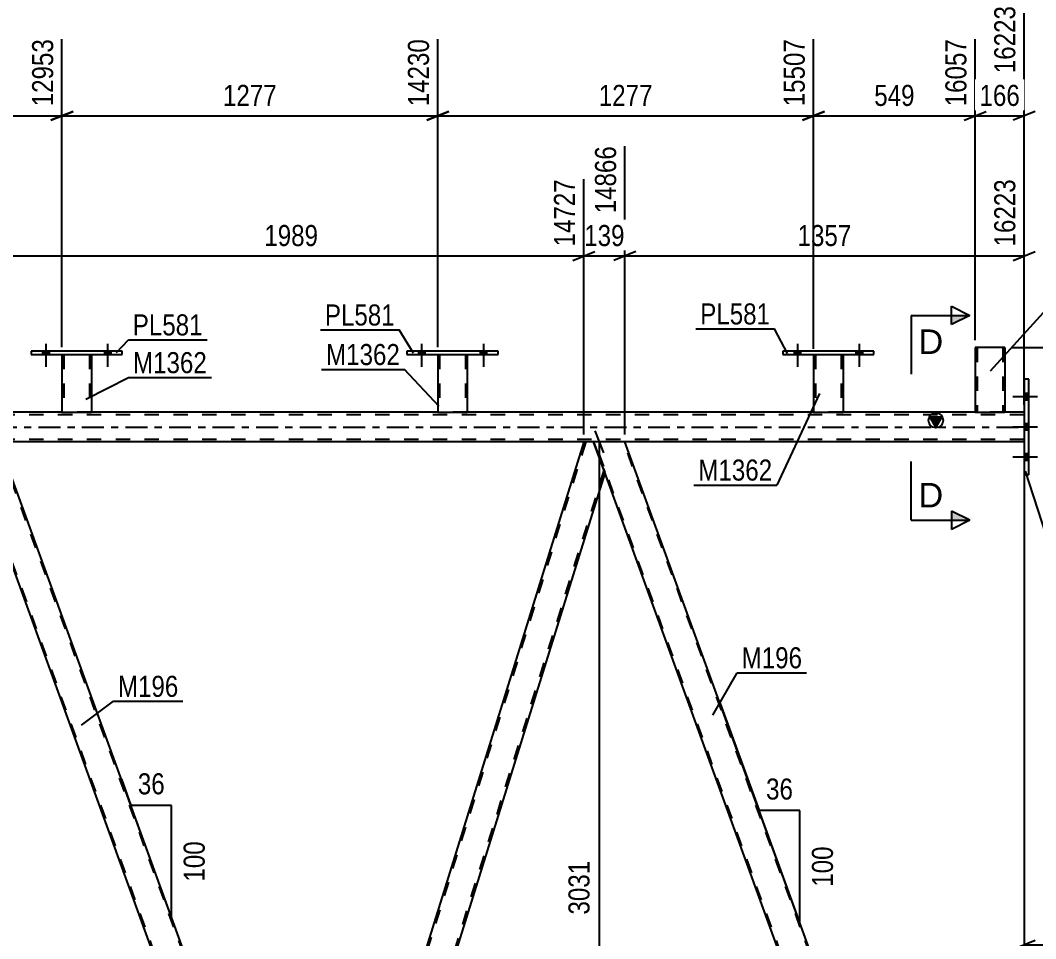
# Model space of a CAD drawing. Header units: millimetres. Extents: x -89 to 752, y -423 to 171.
# Drawn here: x 496.3 to 634.3, y -69.6 to 55.3 of the extents above; entities that cross this region are included whole.
import ezdxf

# ---------------------------------------------------------------- set-up
doc = ezdxf.new("R2010")
doc.units = ezdxf.units.MM
doc.linetypes.add('DXK_LINE_DOT2', pattern=[3.9198, 1.9599, -1.9599])
doc.linetypes.add('DXK_LINE_DOT3', pattern=[5.9187, 2.979, -0.9799, 0.9799, -0.9799])
doc.styles.add('Arial', font='ARIAL.TTF', dxfattribs={"height": 0.2})
doc.styles.add('Arial Narrow', font='ARIALN.TTF', dxfattribs={"height": 0.2})

# ---------------------------------------------------------------- blocks, each defined once
blk = doc.blocks.new('Bolt-814409316-3444 - 3409')
at = {"linetype": 'Continuous'}
for points in [[(601.45, 9.84), (602.33, 9.84), (602.33, 10.32), (601.45, 10.32)], [(609.85, 9.84), (610.73, 9.84), (610.73, 10.32), (609.85, 10.32)]]:
    blk.add_hatch(color=1, dxfattribs=at).paths.add_polyline_path(points)
at = {"color": 1, "linetype": 'Continuous'}
for p, q in [((601.89, 11.32), (601.89, 8.2)), ((610.29, 11.32), (610.29, 8.2)), ((601.45, 10.32), (601.45, 9.84)), ((602.33, 10.32), (602.33, 9.84)), ((609.85, 10.32), (609.85, 9.84)), ((610.73, 10.32), (610.73, 9.84))]:
    blk.add_line(p, q, dxfattribs=at)
blk = doc.blocks.new('Part-814409316-3539 - 3409')
at = {"color": 2, "linetype": 'Continuous'}
for p, q in [((626.06, 10.8), (626.06, 2)), ((630.06, 10.8), (626.06, 10.8)), ((630.06, 10.8), (630.06, 2)), ((626.06, 2), (630.06, 2))]:
    blk.add_line(p, q, dxfattribs=at)
at = {"color": 7, "linetype": 'DXK_LINE_DOT2'}
for p, q in [((626.3, 10.8), (626.3, 2)), ((629.75, 10.8), (629.77, 10.8)), ((629.77, 10.8), (629.81, 10.8)), ((629.81, 10.8), (629.82, 10.8)), ((629.82, 10.8), (629.82, 2)), ((629.81, 2), (629.77, 2)), ((629.81, 2), (629.77, 2)), ((629.82, 2), (629.81, 2)), ((629.81, 2), (629.82, 2))]:
    blk.add_line(p, q, dxfattribs=at)
blk = doc.blocks.new('Part-814409316-3544 - 3409')
at = {"color": 2, "linetype": 'Continuous'}
for p, q in [((548.81, 10.32), (548.81, 9.84)), ((561.21, 10.32), (548.81, 10.32)), ((548.81, 9.84), (561.21, 9.84)), ((561.21, 9.84), (561.21, 10.32))]:
    blk.add_line(p, q, dxfattribs=at)
blk = doc.blocks.new('Bolt-814409316-3445 - 3409')
at = {"linetype": 'Continuous'}
for points in [[(601.45, 9.84), (602.33, 9.84), (602.33, 10.32), (601.45, 10.32)], [(609.85, 9.84), (610.73, 9.84), (610.73, 10.32), (609.85, 10.32)]]:
    blk.add_hatch(color=1, dxfattribs=at).paths.add_polyline_path(points)
at = {"color": 1, "linetype": 'Continuous'}
for p, q in [((601.89, 11.32), (601.89, 8.2)), ((610.29, 11.32), (610.29, 8.2)), ((601.45, 10.32), (601.45, 9.84)), ((602.33, 10.32), (602.33, 9.84)), ((609.85, 10.32), (609.85, 9.84)), ((610.73, 10.32), (610.73, 9.84))]:
    blk.add_line(p, q, dxfattribs=at)
blk = doc.blocks.new('Part-814409316-3627 - 3409')
at = {"color": 2, "linetype": 'Continuous'}
for p, q in [((578.44, -2), (574.18, -2)), ((622.56, -123.22), (578.44, -2)), ((618.3, -123.22), (575.71, -6.2))]:
    blk.add_line(p, q, dxfattribs=at)
at = {"color": 7, "linetype": 'DXK_LINE_DOT2'}
for p, q in [((574.18, -2), (575.71, -6.2)), ((618.47, -123.22), (574.35, -2)), ((622.39, -123.22), (578.27, -2)), ((618.3, -123.22), (622.56, -123.22))]:
    blk.add_line(p, q, dxfattribs=at)
blk = doc.blocks.new('Bolt-814409316-3446 - 3409')
at = {"linetype": 'Continuous'}
for points in [[(550.37, 9.84), (551.25, 9.84), (551.25, 10.32), (550.37, 10.32)], [(558.77, 9.84), (559.65, 9.84), (559.65, 10.32), (558.77, 10.32)]]:
    blk.add_hatch(color=1, dxfattribs=at).paths.add_polyline_path(points)
at = {"color": 1, "linetype": 'Continuous'}
for p, q in [((550.81, 11.32), (550.81, 8.2)), ((559.21, 11.32), (559.21, 8.2)), ((550.37, 10.32), (550.37, 9.84)), ((551.25, 10.32), (551.25, 9.84)), ((558.77, 10.32), (558.77, 9.84)), ((559.65, 10.32), (559.65, 9.84))]:
    blk.add_line(p, q, dxfattribs=at)
blk = doc.blocks.new('Bolt-814409316-3447 - 3409')
at = {"linetype": 'Continuous'}
for points in [[(550.37, 9.84), (551.25, 9.84), (551.25, 10.32), (550.37, 10.32)], [(558.77, 9.84), (559.65, 9.84), (559.65, 10.32), (558.77, 10.32)]]:
    blk.add_hatch(color=1, dxfattribs=at).paths.add_polyline_path(points)
at = {"color": 1, "linetype": 'Continuous'}
for p, q in [((550.81, 11.32), (550.81, 8.2)), ((559.21, 11.32), (559.21, 8.2)), ((550.37, 10.32), (550.37, 9.84)), ((551.25, 10.32), (551.25, 9.84)), ((558.77, 10.32), (558.77, 9.84)), ((559.65, 10.32), (559.65, 9.84))]:
    blk.add_line(p, q, dxfattribs=at)
blk = doc.blocks.new('Bolt-814409316-3448 - 3409')
at = {"linetype": 'Continuous'}
for points in [[(499.29, 9.84), (500.17, 9.84), (500.17, 10.32), (499.29, 10.32)], [(507.69, 9.84), (508.57, 9.84), (508.57, 10.32), (507.69, 10.32)]]:
    blk.add_hatch(color=1, dxfattribs=at).paths.add_polyline_path(points)
at = {"color": 1, "linetype": 'Continuous'}
for p, q in [((499.73, 11.32), (499.73, 8.2)), ((508.13, 11.32), (508.13, 8.2)), ((499.29, 10.32), (499.29, 9.84)), ((500.17, 10.32), (500.17, 9.84)), ((507.69, 10.32), (507.69, 9.84)), ((508.57, 10.32), (508.57, 9.84))]:
    blk.add_line(p, q, dxfattribs=at)
blk = doc.blocks.new('Bolt-814409316-3449 - 3409')
at = {"linetype": 'Continuous'}
for points in [[(499.29, 9.84), (500.17, 9.84), (500.17, 10.32), (499.29, 10.32)], [(507.69, 9.84), (508.57, 9.84), (508.57, 10.32), (507.69, 10.32)]]:
    blk.add_hatch(color=1, dxfattribs=at).paths.add_polyline_path(points)
at = {"color": 1, "linetype": 'Continuous'}
for p, q in [((499.73, 11.32), (499.73, 8.2)), ((508.13, 11.32), (508.13, 8.2)), ((499.29, 10.32), (499.29, 9.84)), ((500.17, 10.32), (500.17, 9.84)), ((507.69, 10.32), (507.69, 9.84)), ((508.57, 10.32), (508.57, 9.84))]:
    blk.add_line(p, q, dxfattribs=at)
blk = doc.blocks.new('Part-814409316-3534 - 3409')
at = {"color": 2, "linetype": 'Continuous'}
for p, q in [((599.89, 10.32), (599.89, 9.84)), ((612.29, 10.32), (599.89, 10.32)), ((599.89, 9.84), (612.29, 9.84)), ((612.29, 9.84), (612.29, 10.32))]:
    blk.add_line(p, q, dxfattribs=at)
blk = doc.blocks.new('Part-814409316-3549 - 3409')
at = {"color": 2, "linetype": 'Continuous'}
for p, q in [((553.01, 9.84), (553.01, 2)), ((557.01, 9.84), (557.01, 2)), ((553.01, 2), (557.01, 2))]:
    blk.add_line(p, q, dxfattribs=at)
at = {"color": 7, "linetype": 'DXK_LINE_DOT2'}
for p, q in [((553.01, 9.84), (557.01, 9.84)), ((553.01, 9.84), (553.01, 9.84)), ((553.01, 9.84), (553.01, 9.84)), ((553.25, 9.84), (553.25, 2)), ((556.77, 9.84), (556.77, 2)), ((557.01, 9.84), (557.01, 9.84)), ((557.01, 9.84), (557.01, 9.84)), ((556.71, 2), (556.75, 2)), ((556.71, 2), (556.75, 2)), ((556.75, 2), (556.77, 2)), ((556.75, 2), (556.77, 2))]:
    blk.add_line(p, q, dxfattribs=at)
blk = doc.blocks.new('Part-814409316-3554 - 3409')
at = {"color": 2, "linetype": 'Continuous'}
for p, q in [((497.73, 10.32), (497.73, 9.84)), ((510.13, 10.32), (497.73, 10.32)), ((497.73, 9.84), (510.13, 9.84)), ((510.13, 9.84), (510.13, 10.32))]:
    blk.add_line(p, q, dxfattribs=at)
blk = doc.blocks.new('Part-814409316-3529 - 3409')
at = {"color": 2, "linetype": 'Continuous'}
for p, q in [((604.09, 9.84), (604.09, 2)), ((608.09, 9.84), (608.09, 2)), ((604.09, 2), (608.09, 2))]:
    blk.add_line(p, q, dxfattribs=at)
at = {"color": 7, "linetype": 'DXK_LINE_DOT2'}
for p, q in [((604.09, 9.84), (608.09, 9.84)), ((604.09, 9.84), (604.09, 9.84)), ((604.09, 9.84), (604.09, 9.84)), ((604.33, 9.84), (604.33, 2)), ((607.85, 9.84), (607.85, 2)), ((608.09, 9.84), (608.09, 9.84)), ((608.09, 9.84), (608.09, 9.84)), ((607.79, 2), (607.83, 2)), ((607.79, 2), (607.83, 2)), ((607.83, 2), (607.85, 2)), ((607.83, 2), (607.85, 2))]:
    blk.add_line(p, q, dxfattribs=at)
blk = doc.blocks.new('Part-814409316-3559 - 3409')
at = {"color": 2, "linetype": 'Continuous'}
for p, q in [((501.93, 9.84), (501.93, 2)), ((505.93, 9.84), (505.93, 2)), ((501.93, 2), (505.93, 2))]:
    blk.add_line(p, q, dxfattribs=at)
at = {"color": 7, "linetype": 'DXK_LINE_DOT2'}
for p, q in [((501.93, 9.84), (505.93, 9.84)), ((501.93, 9.84), (501.93, 9.84)), ((501.93, 9.84), (501.93, 9.84)), ((502.17, 9.84), (502.17, 2)), ((505.69, 9.84), (505.69, 2)), ((505.93, 9.84), (505.93, 9.84)), ((505.93, 9.84), (505.93, 9.84)), ((505.63, 2), (505.67, 2)), ((505.63, 2), (505.67, 2)), ((505.67, 2), (505.69, 2)), ((505.67, 2), (505.69, 2))]:
    blk.add_line(p, q, dxfattribs=at)
blk = doc.blocks.new('Bolt-814409316-3596 - 3409')
at = {"linetype": 'Continuous'}
for points in [[(632.7, 4.54), (632.7, 3.66), (633.34, 3.66), (633.34, 4.54)], [(632.7, 4.54), (632.7, 3.66), (633.34, 3.66), (633.34, 4.54)], [(632.7, 4.54), (632.7, 3.66), (633.34, 3.66), (633.34, 4.54)], [(632.7, 0.44), (632.7, -0.44), (633.34, -0.44), (633.34, 0.44)], [(632.7, 0.44), (632.7, -0.44), (633.34, -0.44), (633.34, 0.44)], [(632.7, -3.66), (632.7, -4.54), (633.34, -4.54), (633.34, -3.66)], [(632.7, -3.66), (632.7, -4.54), (633.34, -4.54), (633.34, -3.66)], [(632.7, -3.66), (632.7, -4.54), (633.34, -4.54), (633.34, -3.66)]]:
    blk.add_hatch(color=1, dxfattribs=at).paths.add_polyline_path(points)
at = {"color": 1, "linetype": 'Continuous'}
for p, q in [((633.34, 4.54), (632.7, 4.54)), ((633.34, 4.54), (632.7, 4.54)), ((633.34, 4.54), (632.7, 4.54)), ((634.5, 4.1), (631.18, 4.1)), ((634.5, 4.1), (631.18, 4.1)), ((634.5, 4.1), (631.18, 4.1)), ((633.34, 3.66), (632.7, 3.66)), ((633.34, 3.66), (632.7, 3.66)), ((633.34, 3.66), (632.7, 3.66)), ((634.5, 0), (631.18, 0)), ((634.5, 0), (631.18, 0)), ((633.34, 0.44), (632.7, 0.44)), ((633.34, 0.44), (632.7, 0.44)), ((633.34, -0.44), (632.7, -0.44)), ((633.34, -0.44), (632.7, -0.44)), ((634.5, -4.1), (631.18, -4.1)), ((634.5, -4.1), (631.18, -4.1)), ((634.5, -4.1), (631.18, -4.1)), ((633.34, -3.66), (632.7, -3.66)), ((633.34, -3.66), (632.7, -3.66)), ((633.34, -3.66), (632.7, -3.66)), ((633.34, -4.54), (632.7, -4.54)), ((633.34, -4.54), (632.7, -4.54)), ((633.34, -4.54), (632.7, -4.54))]:
    blk.add_line(p, q, dxfattribs=at)
blk = doc.blocks.new('Part-814409316-3657 - 3409')
at = {"color": 7, "linetype": 'DXK_LINE_DOT2'}
for p, q in [((573.11, -2), (536.29, -120.12)), ((575.59, -5.88), (539.02, -123.22)), ((575.73, -6.25), (575.71, -6.2)), ((575.73, -6.25), (575.71, -6.2)), ((536.58, -118.4), (536.16, -119.75)), ((540.77, -118.4), (539.27, -123.22)), ((537.42, -123.22), (536.16, -119.75)), ((539.27, -123.22), (537.42, -123.22))]:
    blk.add_line(p, q, dxfattribs=at)
at = {"color": 2, "linetype": 'Continuous'}
for p, q in [((572.86, -2), (536.58, -118.4)), ((574.18, -2), (572.86, -2)), ((575.71, -6.2), (574.18, -2)), ((575.73, -6.25), (540.77, -118.4))]:
    blk.add_line(p, q, dxfattribs=at)
blk = doc.blocks.new('Part-814409316-3711 - 3409')
at = {"linetype": 'Continuous'}
blk.add_hatch(color=2, dxfattribs=at).paths.add_polyline_path([(620.7, 0), (619.9, 1.4), (621.5, 1.4)])
at = {"color": 7, "linetype": 'DXK_LINE_DOT2'}
for p, q in [((632.7, 1.68), (25.23, 1.68)), ((505.93, 2), (501.93, 2)), ((557.01, 2), (553.01, 2)), ((608.09, 2), (604.09, 2)), ((630.06, 2), (626.06, 2)), ((632.7, 2), (632.7, -2)), ((632.7, -1.68), (25.23, -1.68)), ((578.44, -2), (572.86, -2))]:
    blk.add_line(p, q, dxfattribs=at)
at = {"color": 2, "linetype": 'Continuous'}
for p, q in [((501.93, 2), (454.85, 2)), ((553.01, 2), (505.93, 2)), ((604.09, 2), (557.01, 2)), ((626.06, 2), (608.09, 2)), ((620.7, 0), (619.9, 1.4)), ((619.9, 1.4), (621.5, 1.4)), ((621.5, 1.4), (620.7, 0)), ((632.7, 2), (630.06, 2)), ((572.86, -2), (493.3, -2)), ((632.7, -2), (578.44, -2))]:
    blk.add_line(p, q, dxfattribs=at)
at = {"color": 7, "linetype": 'DXK_LINE_DOT3'}
blk.add_line((25.23, 0), (632.7, 0), dxfattribs=at)
at = {"color": 2, "linetype": 'Continuous'}
blk.add_circle((620.7, 0.9), 1, dxfattribs=at)
blk = doc.blocks.new('Part-814409316-3722 - 3409')
at = {"color": 2, "linetype": 'Continuous'}
for p, q in [((493.3, -2), (489.05, -2)), ((535.67, -118.4), (493.3, -2)), ((531.41, -118.4), (490.57, -6.2))]:
    blk.add_line(p, q, dxfattribs=at)
at = {"color": 7, "linetype": 'DXK_LINE_DOT2'}
for p, q in [((489.05, -2), (490.57, -6.2)), ((533.34, -123.22), (489.22, -2)), ((537.25, -123.22), (493.13, -2)), ((533.17, -123.22), (531.41, -118.4)), ((537.42, -123.22), (535.67, -118.4)), ((537.42, -123.22), (533.17, -123.22))]:
    blk.add_line(p, q, dxfattribs=at)
blk = doc.blocks.new('Part-814409316-3732 - 3409')
at = {"color": 2, "linetype": 'Continuous'}
for p, q in [((633.34, 6.5), (632.7, 6.5)), ((632.7, 6.5), (632.7, -6.5)), ((633.34, -6.5), (633.34, 6.5)), ((633.34, -6.5), (632.7, -6.5))]:
    blk.add_line(p, q, dxfattribs=at)
blk = doc.blocks.new('StraightDimension-814409316-13290 - 3409')
at = {"color": 7, "linetype": 'Continuous'}
for p, q in [((578.44, -1), (578.44, 38.19)), ((632.7, 3), (632.7, 33.69)), ((579.94, 23.85), (576.94, 22.65)), ((631.2, 22.65), (634.2, 23.85)), ((578.44, 23.25), (632.7, 23.25))]:
    blk.add_line(p, q, dxfattribs=at)
at = {"color": 0}
blk.add_wipeout([(609.83, 24), (609.83, 28.2), (601.31, 28.2), (601.31, 24)], dxfattribs=at)
at = {"color": 3, "style": 'Arial Narrow'}
blk.add_text('1357', height=2.863, dxfattribs=at).set_placement((601.91, 24.6))
at = {"color": 0, "linetype": 'Continuous'}
blk.add_wipeout([(632.1, 34.29), (627.9, 34.29), (627.9, 23.95), (632.1, 23.95)], dxfattribs=at)
at = {"color": 3, "linetype": 'Continuous', "style": 'Arial Narrow'}
blk.add_text('16223', height=2.863, rotation=90.0002, dxfattribs=at).set_placement((631.5, 24.55))
blk = doc.blocks.new('StraightDimension-814409316-5088 - 3409')
at = {"color": 7, "linetype": 'Continuous'}
for p, q in [((575.58, -3.5), (574.38, -0.5)), ((595.41, -2), (572.13, -2)), ((574.98, -123.22), (574.98, -2)), ((574.38, -121.72), (575.58, -124.72)), ((594.54, -123.22), (572.13, -123.22))]:
    blk.add_line(p, q, dxfattribs=at)
at = {"color": 0}
blk.add_wipeout([(574.23, -58.35), (570.03, -58.35), (570.03, -66.87), (574.23, -66.87)], dxfattribs=at)
at = {"color": 3, "style": 'Arial Narrow'}
blk.add_text('3031', height=2.863, rotation=90.0002, dxfattribs=at).set_placement((573.63, -66.27))
blk = doc.blocks.new('StraightDimension-814409316-13291 - 3409')
at = {"color": 7, "linetype": 'Continuous'}
for p, q in [((578.44, -1), (578.44, 38.19)), ((572.86, -1), (572.86, 33.69)), ((571.36, 22.65), (574.36, 23.85)), ((579.94, 23.85), (576.94, 22.65)), ((572.86, 23.25), (578.44, 23.25))]:
    blk.add_line(p, q, dxfattribs=at)
at = {"color": 0}
blk.add_wipeout([(578.99, 24), (578.99, 28.2), (572.31, 28.2), (572.31, 24)], dxfattribs=at)
at = {"color": 3, "style": 'Arial Narrow'}
blk.add_text('139', height=2.863, dxfattribs=at).set_placement((572.91, 24.6))
at = {"color": 0, "linetype": 'Continuous'}
blk.add_wipeout([(577.84, 38.79), (573.64, 38.79), (573.64, 28.45), (577.84, 28.45)], dxfattribs=at)
at = {"color": 3, "linetype": 'Continuous', "style": 'Arial Narrow'}
blk.add_text('14866', height=2.863, rotation=90.0002, dxfattribs=at).set_placement((577.24, 29.05))
blk = doc.blocks.new('StraightDimension-814409316-12839 - 3409')
at = {"color": 7, "linetype": 'Continuous'}
for p, q in [((450.85, 10.84), (450.85, 52.74)), ((501.93, 10.84), (501.93, 52.74)), ((452.35, 42.9), (449.35, 41.7)), ((500.43, 41.7), (503.43, 42.9)), ((450.85, 42.3), (501.93, 42.3))]:
    blk.add_line(p, q, dxfattribs=at)
at = {"color": 0}
blk.add_wipeout([(480.64, 43.05), (480.64, 47.25), (472.13, 47.25), (472.13, 43.05)], dxfattribs=at)
at = {"color": 3, "style": 'Arial Narrow'}
blk.add_text('1277', height=2.863, dxfattribs=at).set_placement((472.73, 43.65))
at = {"color": 0, "linetype": 'Continuous'}
blk.add_wipeout([(501.33, 53.34), (497.13, 53.34), (497.13, 43), (501.33, 43)], dxfattribs=at)
at = {"color": 3, "linetype": 'Continuous', "style": 'Arial Narrow'}
blk.add_text('12953', height=2.863, rotation=90.0002, dxfattribs=at).set_placement((500.73, 43.6))
blk = doc.blocks.new('AngleDimension-814409316-5012 - 3409')
at = {"color": 7, "linetype": 'Continuous'}
for p, q in [((591.38, -37.57), (596.68, -52.14)), ((602.22, -52.14), (596.68, -52.14)), ((602.22, -67.36), (596.68, -52.14)), ((602.22, -67.36), (602.22, -52.14))]:
    blk.add_line(p, q, dxfattribs=at)
at = {"color": 0}
blk.add_wipeout([(607.32, -56.41), (603.12, -56.41), (603.12, -63.09), (607.32, -63.09)], dxfattribs=at)
at = {"color": 3, "style": 'Arial Narrow'}
blk.add_text('100', height=2.863, rotation=90.0002, dxfattribs=at).set_placement((606.72, -62.49))
at = {"color": 0}
blk.add_wipeout([(601.88, -51.24), (601.88, -47.04), (597.03, -47.04), (597.03, -51.24)], dxfattribs=at)
at = {"color": 3, "style": 'Arial Narrow'}
blk.add_text('36', height=2.863, dxfattribs=at).set_placement((597.63, -50.64))
blk = doc.blocks.new('StraightDimension-814409316-12836 - 3409')
at = {"color": 7, "linetype": 'Continuous'}
for p, q in [((604.09, 10.61), (604.09, 52.74)), ((626.06, 11.8), (626.06, 52.74)), ((605.59, 42.9), (602.59, 41.7)), ((624.56, 41.7), (627.56, 42.9)), ((604.09, 42.3), (626.06, 42.3))]:
    blk.add_line(p, q, dxfattribs=at)
at = {"color": 0}
blk.add_wipeout([(618.42, 43.05), (618.42, 47.25), (611.73, 47.25), (611.73, 43.05)], dxfattribs=at)
at = {"color": 3, "style": 'Arial Narrow'}
blk.add_text('549', height=2.863, dxfattribs=at).set_placement((612.33, 43.65))
at = {"color": 0, "linetype": 'Continuous'}
blk.add_wipeout([(625.46, 53.34), (621.26, 53.34), (621.26, 43), (625.46, 43)], dxfattribs=at)
at = {"color": 3, "linetype": 'Continuous', "style": 'Arial Narrow'}
blk.add_text('16057', height=2.863, rotation=90.0002, dxfattribs=at).set_placement((624.86, 43.6))
blk = doc.blocks.new('StraightDimension-814409316-12835 - 3409')
at = {"color": 7, "linetype": 'Continuous'}
for p, q in [((632.7, 3), (632.7, 57.24)), ((626.06, 11.8), (626.06, 52.74)), ((624.56, 41.7), (627.56, 42.9)), ((634.2, 42.9), (631.2, 41.7)), ((626.06, 42.3), (632.7, 42.3))]:
    blk.add_line(p, q, dxfattribs=at)
at = {"color": 0}
blk.add_wipeout([(632.73, 43.05), (632.73, 47.25), (626.04, 47.25), (626.04, 43.05)], dxfattribs=at)
at = {"color": 3, "style": 'Arial Narrow'}
blk.add_text('166', height=2.863, dxfattribs=at).set_placement((626.64, 43.65))
at = {"color": 0, "linetype": 'Continuous'}
blk.add_wipeout([(632.1, 57.84), (627.9, 57.84), (627.9, 47.5), (632.1, 47.5)], dxfattribs=at)
at = {"color": 3, "linetype": 'Continuous', "style": 'Arial Narrow'}
blk.add_text('16223', height=2.863, rotation=90.0002, dxfattribs=at).set_placement((631.5, 48.1))
blk = doc.blocks.new('AngleDimension-814409316-3931 - 3409')
at = {"color": 7, "linetype": 'Continuous'}
for p, q in [((510, -47.88), (511.29, -51.43)), ((516.83, -51.43), (511.29, -51.43)), ((516.83, -66.65), (511.29, -51.43)), ((516.83, -66.65), (516.83, -51.43))]:
    blk.add_line(p, q, dxfattribs=at)
at = {"color": 0}
blk.add_wipeout([(521.93, -55.7), (517.73, -55.7), (517.73, -62.39), (521.93, -62.39)], dxfattribs=at)
at = {"color": 3, "style": 'Arial Narrow'}
blk.add_text('100', height=2.863, rotation=90.0002, dxfattribs=at).set_placement((521.33, -61.79))
at = {"color": 0}
blk.add_wipeout([(516.49, -50.53), (516.49, -46.33), (511.64, -46.33), (511.64, -50.53)], dxfattribs=at)
at = {"color": 3, "style": 'Arial Narrow'}
blk.add_text('36', height=2.863, dxfattribs=at).set_placement((512.24, -49.93))
blk = doc.blocks.new('StraightDimension-814409316-12838 - 3409')
at = {"color": 7, "linetype": 'Continuous'}
for p, q in [((501.93, 10.84), (501.93, 52.74)), ((553.01, 10.84), (553.01, 52.74)), ((503.43, 42.9), (500.43, 41.7)), ((551.51, 41.7), (554.51, 42.9)), ((501.93, 42.3), (553.01, 42.3))]:
    blk.add_line(p, q, dxfattribs=at)
at = {"color": 0}
blk.add_wipeout([(531.72, 43.05), (531.72, 47.25), (523.21, 47.25), (523.21, 43.05)], dxfattribs=at)
at = {"color": 3, "style": 'Arial Narrow'}
blk.add_text('1277', height=2.863, dxfattribs=at).set_placement((523.81, 43.65))
at = {"color": 0, "linetype": 'Continuous'}
blk.add_wipeout([(552.41, 53.34), (548.21, 53.34), (548.21, 43), (552.41, 43)], dxfattribs=at)
at = {"color": 3, "linetype": 'Continuous', "style": 'Arial Narrow'}
blk.add_text('14230', height=2.863, rotation=90.0002, dxfattribs=at).set_placement((551.81, 43.6))
blk = doc.blocks.new('StraightDimension-814409316-4290 - 3409')
at = {"color": 7, "linetype": 'Continuous'}
blk.add_line((631.06, 10.8), (685.56, 10.8), dxfattribs=at)
blk = doc.blocks.new('StraightDimension-814409316-4629 - 3409')
at = {"color": 7, "linetype": 'Continuous'}
for p, q in [((632.7, -3), (632.7, -72.81)), ((654.32, -122.22), (654.32, -67.56)), ((634.2, -69.81), (631.2, -71.01)), ((652.82, -71.01), (655.82, -69.81)), ((632.7, -70.41), (654.32, -70.41))]:
    blk.add_line(p, q, dxfattribs=at)
at = {"color": 0}
blk.add_wipeout([(647.77, -69.66), (647.77, -65.46), (639.26, -65.46), (639.26, -69.66)], dxfattribs=at)
at = {"color": 3, "style": 'Arial Narrow'}
blk.add_text('1431', height=2.863, dxfattribs=at).set_placement((639.86, -69.06))
blk = doc.blocks.new('StraightDimension-814409316-12837 - 3409')
at = {"color": 7, "linetype": 'Continuous'}
for p, q in [((553.01, 10.84), (553.01, 52.74)), ((604.09, 10.61), (604.09, 52.74)), ((554.51, 42.9), (551.51, 41.7)), ((602.59, 41.7), (605.59, 42.9)), ((553.01, 42.3), (604.09, 42.3))]:
    blk.add_line(p, q, dxfattribs=at)
at = {"color": 0}
blk.add_wipeout([(582.8, 43.05), (582.8, 47.25), (574.29, 47.25), (574.29, 43.05)], dxfattribs=at)
at = {"color": 3, "style": 'Arial Narrow'}
blk.add_text('1277', height=2.863, dxfattribs=at).set_placement((574.89, 43.65))
at = {"color": 0, "linetype": 'Continuous'}
blk.add_wipeout([(603.49, 53.34), (599.29, 53.34), (599.29, 43), (603.49, 43)], dxfattribs=at)
at = {"color": 3, "linetype": 'Continuous', "style": 'Arial Narrow'}
blk.add_text('15507', height=2.863, rotation=90.0002, dxfattribs=at).set_placement((602.89, 43.6))
blk = doc.blocks.new('StraightDimension-814409316-13292 - 3409')
at = {"color": 7, "linetype": 'Continuous'}
for p, q in [((493.3, -1), (493.3, 38.19)), ((572.86, -1), (572.86, 33.69)), ((494.8, 23.85), (491.8, 22.65)), ((571.36, 22.65), (574.36, 23.85)), ((493.3, 23.25), (572.86, 23.25))]:
    blk.add_line(p, q, dxfattribs=at)
at = {"color": 0}
blk.add_wipeout([(537.34, 24), (537.34, 28.2), (528.83, 28.2), (528.83, 24)], dxfattribs=at)
at = {"color": 3, "style": 'Arial Narrow'}
blk.add_text('1989', height=2.863, dxfattribs=at).set_placement((529.43, 24.6))
at = {"color": 0, "linetype": 'Continuous'}
blk.add_wipeout([(572.26, 34.29), (568.06, 34.29), (568.06, 23.95), (572.26, 23.95)], dxfattribs=at)
at = {"color": 3, "linetype": 'Continuous', "style": 'Arial Narrow'}
blk.add_text('14727', height=2.863, rotation=90.0002, dxfattribs=at).set_placement((571.66, 24.55))
blk = doc.blocks.new('Mark-814409316-3540 - 3409')
at = {"color": 0}
blk.add_wipeout([(547.17, 13.8), (547.17, 16.8), (537.66, 16.8), (537.66, 13.8)], dxfattribs=at)
blk.add_wipeout([(547.17, 13.8), (547.17, 16.8), (537.66, 16.8), (537.66, 13.8)], dxfattribs=at)
at = {"color": 30, "linetype": 'Continuous'}
for p in [(537.06, 13.2), (549.7, 10.04)]:
    blk.add_line(p, (547.77, 13.2), dxfattribs=at)
at = {"color": 3, "style": 'Arial Narrow'}
blk.add_text('PL581', height=2.863, dxfattribs=at).set_placement((537.66, 13.8))
blk = doc.blocks.new('Mark-814409316-3623 - 3409')
at = {"color": 0}
blk.add_wipeout([(602.53, -32.8), (602.53, -29.8), (594.31, -29.8), (594.31, -32.8)], dxfattribs=at)
blk.add_wipeout([(602.53, -32.8), (602.53, -29.8), (594.31, -29.8), (594.31, -32.8)], dxfattribs=at)
at = {"color": 30, "linetype": 'Continuous'}
for p, q in [((590.41, -39.15), (593.71, -33.4)), ((593.71, -33.4), (603.13, -33.4))]:
    blk.add_line(p, q, dxfattribs=at)
at = {"color": 3, "style": 'Arial Narrow'}
blk.add_text('M196', height=2.863, dxfattribs=at).set_placement((594.31, -32.8))
blk = doc.blocks.new('Mark-814409316-3525 - 3409')
at = {"color": 0}
blk.add_wipeout([(598.47, -7.28), (598.47, -4.28), (588.42, -4.28), (588.42, -7.28)], dxfattribs=at)
blk.add_wipeout([(598.47, -7.28), (598.47, -4.28), (588.42, -4.28), (588.42, -7.28)], dxfattribs=at)
at = {"color": 30, "linetype": 'Continuous'}
for p in [(604.87, 4.57), (587.82, -7.88)]:
    blk.add_line(p, (599.07, -7.88), dxfattribs=at)
at = {"color": 3, "style": 'Arial Narrow'}
blk.add_text('M1362', height=2.863, dxfattribs=at).set_placement((588.42, -7.28))
blk = doc.blocks.new('Mark-814409316-3530 - 3409')
at = {"color": 0}
blk.add_wipeout([(598.18, 13.94), (598.18, 16.94), (588.68, 16.94), (588.68, 13.94)], dxfattribs=at)
blk.add_wipeout([(598.18, 13.94), (598.18, 16.94), (588.68, 16.94), (588.68, 13.94)], dxfattribs=at)
at = {"color": 30, "linetype": 'Continuous'}
for p in [(588.08, 13.34), (600.55, 9.98)]:
    blk.add_line(p, (598.78, 13.34), dxfattribs=at)
at = {"color": 3, "style": 'Arial Narrow'}
blk.add_text('PL581', height=2.863, dxfattribs=at).set_placement((588.68, 13.94))
blk = doc.blocks.new('Mark-814409316-3535 - 3409')
at = {"color": 0}
blk.add_wipeout([(646.45, 16.69), (646.45, 19.69), (636.39, 19.69), (636.39, 16.69)], dxfattribs=at)
blk.add_wipeout([(646.45, 16.69), (646.45, 19.69), (636.39, 19.69), (636.39, 16.69)], dxfattribs=at)
at = {"color": 30, "linetype": 'Continuous'}
for p, q in [((628.15, 7.66), (635.79, 16.09)), ((635.79, 16.09), (647.05, 16.09))]:
    blk.add_line(p, q, dxfattribs=at)
at = {"color": 3, "style": 'Arial Narrow'}
blk.add_text('M1450', height=2.863, dxfattribs=at).set_placement((636.39, 16.69))
blk = doc.blocks.new('Mark-814409316-3545 - 3409')
at = {"color": 0}
blk.add_wipeout([(547.87, 8.42), (547.87, 11.42), (537.82, 11.42), (537.82, 8.42)], dxfattribs=at)
blk.add_wipeout([(547.87, 8.42), (547.87, 11.42), (537.82, 11.42), (537.82, 8.42)], dxfattribs=at)
at = {"color": 30, "linetype": 'Continuous'}
for p in [(537.22, 7.82), (553.21, 2.79)]:
    blk.add_line(p, (548.47, 7.82), dxfattribs=at)
at = {"color": 3, "style": 'Arial Narrow'}
blk.add_text('M1362', height=2.863, dxfattribs=at).set_placement((537.82, 8.42))
blk = doc.blocks.new('Mark-814409316-3550 - 3409')
at = {"color": 0}
blk.add_wipeout([(521.06, 12.45), (521.06, 15.45), (511.55, 15.45), (511.55, 12.45)], dxfattribs=at)
blk.add_wipeout([(521.06, 12.45), (521.06, 15.45), (511.55, 15.45), (511.55, 12.45)], dxfattribs=at)
at = {"color": 30, "linetype": 'Continuous'}
for p, q in [((509.33, 10.13), (510.95, 11.85)), ((510.95, 11.85), (521.66, 11.85))]:
    blk.add_line(p, q, dxfattribs=at)
at = {"color": 3, "style": 'Arial Narrow'}
blk.add_text('PL581', height=2.863, dxfattribs=at).set_placement((511.55, 12.45))
blk = doc.blocks.new('Mark-814409316-3555 - 3409')
at = {"color": 0}
blk.add_wipeout([(521.63, 7.32), (521.63, 10.32), (511.58, 10.32), (511.58, 7.32)], dxfattribs=at)
blk.add_wipeout([(521.63, 7.32), (521.63, 10.32), (511.58, 10.32), (511.58, 7.32)], dxfattribs=at)
at = {"color": 30, "linetype": 'Continuous'}
for p, q in [((505.18, 3.81), (510.98, 6.72)), ((510.98, 6.72), (522.23, 6.72))]:
    blk.add_line(p, q, dxfattribs=at)
at = {"color": 3, "style": 'Arial Narrow'}
blk.add_text('M1362', height=2.863, dxfattribs=at).set_placement((511.58, 7.32))
blk = doc.blocks.new('Mark-814409316-3718 - 3409')
at = {"color": 0}
blk.add_wipeout([(517.75, -36.68), (517.75, -33.68), (509.53, -33.68), (509.53, -36.68)], dxfattribs=at)
blk.add_wipeout([(517.75, -36.68), (517.75, -33.68), (509.53, -33.68), (509.53, -36.68)], dxfattribs=at)
at = {"color": 30, "linetype": 'Continuous'}
for p, q in [((504.6, -40.55), (508.93, -37.28)), ((508.93, -37.28), (518.35, -37.28))]:
    blk.add_line(p, q, dxfattribs=at)
at = {"color": 3, "style": 'Arial Narrow'}
blk.add_text('M196', height=2.863, dxfattribs=at).set_placement((509.53, -36.68))
blk = doc.blocks.new('SectionMark-814409316-5129 - 3409')
at = {"linetype": 'Continuous'}
for points in [[(622.84, 13.93), (622.84, 15.18), (625.34, 15.18)], [(622.84, -12.68), (622.84, -11.43), (625.34, -12.68)]]:
    blk.add_hatch(color=6, dxfattribs=at).paths.add_polyline_path(points)
at = {"color": 6, "linetype": 'Continuous'}
for p, q in [((622.84, 13.93), (622.84, 16.43)), ((622.84, 16.43), (625.34, 15.18)), ((617.34, 15.18), (617.34, 7.18)), ((617.34, 15.18), (625.34, 15.18)), ((625.34, 15.18), (622.84, 13.93)), ((617.34, -12.68), (617.34, -4.68)), ((625.34, -12.68), (622.84, -11.43)), ((622.84, -11.43), (622.84, -13.93)), ((617.34, -12.68), (625.34, -12.68)), ((625.34, -12.68), (622.84, -13.93))]:
    blk.add_line(p, q, dxfattribs=at)
at = {"color": 0, "linetype": 'Continuous'}
for points in [[(621.71, 9.93), (621.71, 13.43), (618.34, 13.43), (618.34, 9.93)], [(621.71, -10.93), (621.71, -7.43), (618.34, -7.43), (618.34, -10.93)]]:
    blk.add_wipeout(points, dxfattribs=at)
at = {"color": 3, "linetype": 'Continuous', "style": 'Arial'}
for p in [(618.34, 9.93), (618.34, -10.93)]:
    blk.add_text('D', height=3.34, dxfattribs=at).set_placement(p)
blk = doc.blocks.new('Mark-814409316-3728 - 3409')
at = {"color": 0}
blk.add_wipeout([(645.38, -17.39), (645.38, -14.39), (637.34, -14.39), (637.34, -17.39)], dxfattribs=at)
blk.add_wipeout([(645.38, -17.39), (645.38, -14.39), (637.34, -14.39), (637.34, -17.39)], dxfattribs=at)
at = {"color": 30, "linetype": 'Continuous'}
for p, q in [((632.83, -5.98), (636.74, -17.99)), ((636.74, -17.99), (645.98, -17.99))]:
    blk.add_line(p, q, dxfattribs=at)
at = {"color": 3, "style": 'Arial Narrow'}
blk.add_text('SP19', height=2.863, dxfattribs=at).set_placement((637.34, -17.39))

msp = doc.modelspace()

# ---------------------------------------------------------------- block references
for name in ['Bolt-814409316-3448 - 3409', 'Bolt-814409316-3449 - 3409', 'Bolt-814409316-3446 - 3409', 'Bolt-814409316-3447 - 3409', 'Bolt-814409316-3444 - 3409', 'Bolt-814409316-3445 - 3409', 'Part-814409316-3554 - 3409', 'Part-814409316-3559 - 3409', 'Part-814409316-3544 - 3409', 'Part-814409316-3549 - 3409', 'Part-814409316-3534 - 3409', 'Part-814409316-3529 - 3409', 'Part-814409316-3539 - 3409', 'Part-814409316-3732 - 3409', 'Bolt-814409316-3596 - 3409', 'Part-814409316-3711 - 3409', 'Part-814409316-3722 - 3409', 'Part-814409316-3657 - 3409', 'Part-814409316-3627 - 3409']:
    msp.add_blockref(name, (0, 0))

# ---------------------------------------------------------------- next in the draw order: block references
for name in ['StraightDimension-814409316-12839 - 3409', 'StraightDimension-814409316-13290 - 3409', 'Mark-814409316-3718 - 3409', 'AngleDimension-814409316-3931 - 3409']:
    msp.add_blockref(name, (0, 0))

# ---------------------------------------------------------------- next in the draw order: block references
for name in ['StraightDimension-814409316-12838 - 3409', 'StraightDimension-814409316-12836 - 3409', 'StraightDimension-814409316-5088 - 3409']:
    msp.add_blockref(name, (0, 0))

# ---------------------------------------------------------------- next in the draw order: block references
for name in ['StraightDimension-814409316-12835 - 3409', 'StraightDimension-814409316-13291 - 3409', 'AngleDimension-814409316-5012 - 3409']:
    msp.add_blockref(name, (0, 0))

# ---------------------------------------------------------------- next in the draw order: block references
msp.add_blockref('StraightDimension-814409316-4290 - 3409', (0, 0))

# ---------------------------------------------------------------- next in the draw order: block references
for name in ['StraightDimension-814409316-12837 - 3409', 'Mark-814409316-3535 - 3409', 'SectionMark-814409316-5129 - 3409', 'Mark-814409316-3525 - 3409', 'StraightDimension-814409316-4629 - 3409', 'Mark-814409316-3623 - 3409']:
    msp.add_blockref(name, (0, 0))

# ---------------------------------------------------------------- next in the draw order: block references
for name in ['StraightDimension-814409316-13292 - 3409', 'Mark-814409316-3530 - 3409', 'Mark-814409316-3728 - 3409']:
    msp.add_blockref(name, (0, 0))

# ---------------------------------------------------------------- next in the draw order: block references
for name in ['Mark-814409316-3540 - 3409', 'Mark-814409316-3550 - 3409']:
    msp.add_blockref(name, (0, 0))

# ---------------------------------------------------------------- next in the draw order: block references
for name in ['Mark-814409316-3545 - 3409', 'Mark-814409316-3555 - 3409']:
    msp.add_blockref(name, (0, 0))

doc.saveas('drawing.dxf')
